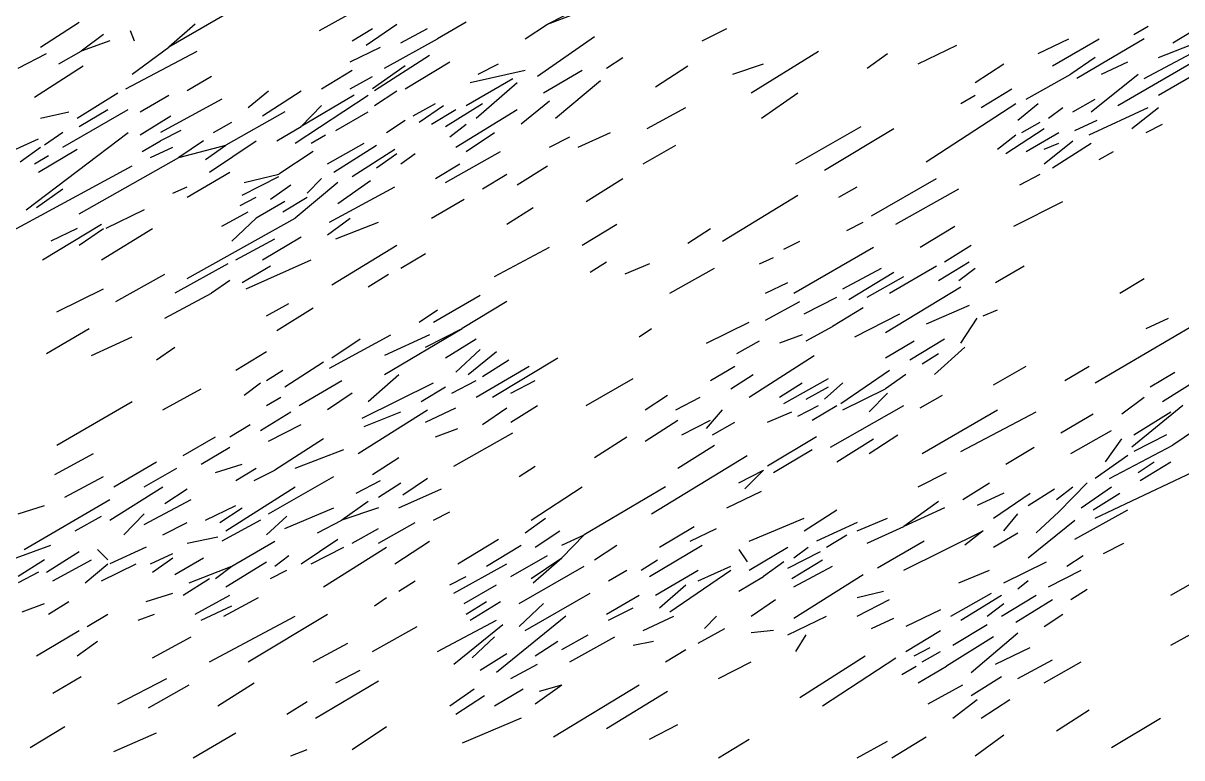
# Model space of a CAD drawing. Extents: x 0 to 599, y 0 to 600.
# Drawn here: x 108.6 to 212.7, y 0.2 to 66.2 of the extents above; entities that cross this region are included whole.
import ezdxf

# ---------------------------------------------------------------- set-up
doc = ezdxf.new("R2010")
doc.units = 0
doc.header["$MEASUREMENT"] = 0
doc.layers.add('LIMESTONE_FSET1', color=166, linetype='CONTINUOUS')

msp = doc.modelspace()

# ---------------------------------------------------------------- linework, layer by layer
at = {"layer": 'LIMESTONE_FSET1'}
for p, q in [((130.06, 68.89), (121.65, 64.02)), ((135.18, 65.52), (141.95, 69.27)), ((155.67, 66.08), (158.6, 67.58)), ((155.67, 66.08), (158.6, 67.21)), ((110.12, 64.02), (113.6, 66.27)), ((124.02, 66.08), (121.65, 64.02)), ((138.11, 64.59), (139.94, 65.71)), ((139.39, 64.21), (142.13, 66.08)), ((142.5, 64.4), (144.88, 65.71)), ((148.35, 66.27), (145.79, 64.77)), ((153.66, 64.77), (155.67, 66.08)), ((169.57, 64.59), (171.77, 65.71)), ((208.35, 65.15), (209.63, 65.9)), ((115.79, 65.15), (113.78, 63.65)), ((116.34, 64.59), (113.78, 63.65)), ((118.17, 65.52), (118.54, 64.59)), ((141.04, 62.15), (145.79, 64.77)), ((159.88, 64.96), (154.76, 61.4)), ((199.76, 63.46), (202.5, 64.77)), ((201.04, 62.34), (205.24, 64.77)), ((209.27, 64.77), (203.23, 61.22)), ((210.55, 63.09), (216.22, 65.34)), ((211.83, 64.4), (213.66, 65.52)), ((111.77, 62.53), (113.78, 63.65)), ((117.8, 60.28), (124.21, 63.65)), ((118.35, 61.59), (121.65, 64.02)), ((137.93, 62.71), (140.67, 64.02)), ((173.96, 59.91), (180, 63.65)), ((188.96, 62.53), (192.44, 64.21)), ((108.11, 62.15), (110.67, 63.46)), ((145.06, 63.28), (140.12, 60.09)), ((142.87, 60.28), (146.89, 62.71)), ((149.45, 61.59), (151.28, 62.53)), ((160.98, 62.15), (162.44, 63.09)), ((172.32, 61.59), (175.06, 62.53)), ((184.39, 62.15), (186.22, 63.46)), ((194.09, 60.84), (196.65, 62.53)), ((204.88, 63.09), (202.68, 61.59)), ((205.43, 61.59), (207.8, 62.71)), ((206.89, 58.78), (213.66, 62.71)), ((209.27, 61.22), (213.48, 63.46)), ((109.57, 59.53), (113.96, 62.34)), ((135.37, 60.28), (138.11, 61.97)), ((142.87, 62.34), (139.94, 60.28)), ((148.72, 60.84), (153.66, 61.97)), ((155.3, 59.91), (158.78, 61.97)), ((165.37, 60.47), (168.29, 62.34)), ((198.66, 59.34), (202.68, 61.59)), ((204.51, 58.22), (208.72, 61.59)), ((210.55, 59.72), (214.76, 62.15)), ((125.49, 61.4), (123.29, 60.09)), ((137.93, 60.28), (139.94, 61.4)), ((148.35, 58.78), (152.56, 61.22)), ((149.27, 57.66), (152.93, 60.84)), ((156.4, 57.66), (160.43, 61.03)), ((113.41, 57.66), (117.07, 59.91)), ((119.09, 58.22), (121.65, 59.72)), ((126.4, 59.34), (120.91, 56.35)), ((128.78, 58.6), (130.61, 60.09)), ((130.06, 57.85), (133.54, 60.09)), ((132.99, 55.41), (139.57, 59.72)), ((138.29, 59.72), (133.54, 56.91)), ((140.12, 58.78), (142.13, 60.09)), ((174.88, 57.66), (178.17, 59.91)), ((192.8, 58.97), (194.09, 59.72)), ((194.63, 58.6), (197.38, 60.28)), ((202.87, 58.22), (204.88, 59.34)), ((112.13, 55.04), (117.99, 58.41)), ((113.6, 56.91), (116.16, 58.41)), ((135.37, 58.78), (133.54, 56.91)), ((143.6, 57.85), (145.61, 58.97)), ((144.15, 57.29), (146.34, 58.78)), ((145.24, 57.1), (147.44, 58.41)), ((146.52, 56.91), (149.82, 58.97)), ((147.44, 55.04), (152.93, 58.41)), ((155.85, 59.16), (153.29, 57.1)), ((164.63, 56.72), (168.11, 58.6)), ((189.7, 53.73), (197.74, 58.97)), ((197.93, 57.47), (199.76, 58.97)), ((200.67, 57.66), (201.95, 58.6)), ((204.33, 56.16), (209.63, 58.6)), ((208.17, 56.72), (210.55, 58.6)), ((110.12, 57.66), (112.68, 58.22)), ((119.09, 56.16), (121.83, 57.85)), ((125.67, 56.35), (127.32, 57.29)), ((132.07, 58.22), (126.77, 55.23)), ((136.65, 56.54), (139.57, 58.22)), ((141.22, 56.35), (142.87, 57.47)), ((198.29, 56.35), (199.94, 57.29)), ((203.05, 56.54), (205.06, 57.47)), ((108.84, 49.42), (117.99, 56.35)), ((112.13, 56.35), (110.49, 55.23)), ((122.74, 56.54), (120.91, 55.6)), ((131.34, 55.6), (133.54, 56.91)), ((146.89, 55.98), (148.35, 57.1)), ((148.35, 54.66), (150.91, 56.35)), ((158.41, 55.04), (161.34, 56.35)), ((177.99, 53.54), (183.84, 56.91)), ((180.55, 52.98), (186.77, 56.72)), ((196.83, 54.48), (200.3, 56.72)), ((198.66, 54.66), (201.59, 56.35)), ((209.45, 56.35), (210.91, 57.1)), ((105, 53.54), (109.94, 55.79)), ((119.27, 54.66), (120.91, 55.6)), ((124.76, 55.6), (122.56, 54.1)), ((122.56, 54.1), (126.77, 55.23)), ((124.94, 53.92), (126.77, 55.23)), ((125.3, 52.79), (129.51, 55.6)), ((134.45, 55.41), (135.73, 56.16)), ((135.91, 53.54), (139.21, 55.41)), ((136.46, 52.79), (140.3, 55.23)), ((155.85, 55.04), (157.68, 55.98)), ((164.27, 53.54), (167.2, 55.23)), ((196.1, 54.85), (197.74, 56.16)), ((200.3, 53.54), (202.87, 55.6)), ((200.3, 54.85), (201.59, 55.41)), ((201.04, 53.17), (204.51, 55.41)), ((108.29, 53.73), (110.12, 55.04)), ((109.57, 53.54), (110.85, 54.29)), ((109.94, 52.79), (113.41, 54.85)), ((120, 54.1), (122.01, 55.04)), ((134.63, 54.66), (131.52, 52.61)), ((138.11, 52.42), (141.95, 54.85)), ((140.3, 53.17), (142.13, 54.48)), ((142.5, 53.54), (143.78, 54.48)), ((146.52, 51.86), (151.46, 54.66)), ((205.24, 53.92), (206.52, 54.66)), ((105.18, 46.24), (118.35, 53.35)), ((113.6, 49.05), (122.56, 54.1)), ((145.61, 52.23), (147.8, 53.54)), ((152.93, 51.67), (155.67, 53.35)), ((123.29, 50.55), (127.13, 52.79)), ((128.23, 50.73), (131.52, 52.42)), ((128.41, 51.86), (131.52, 52.61)), ((135.37, 52.23), (134.09, 50.92)), ((136.83, 49.98), (139.76, 52.04)), ((149.82, 51.29), (152.01, 52.61)), ((159.15, 50.17), (162.44, 52.23)), ((184.76, 48.86), (190.61, 52.23)), ((198.11, 51.67), (199.94, 52.61)), ((109.76, 49.61), (112.13, 51.29)), ((122.01, 50.92), (123.29, 51.48)), ((130.79, 50.36), (132.62, 51.67)), ((136.83, 51.86), (132.99, 48.67)), ((136.1, 48.3), (141.95, 51.48)), ((181.83, 50.55), (183.48, 51.48)), ((186.95, 48.11), (192.62, 51.29)), ((128.05, 49.8), (129.51, 50.55)), ((132.07, 50.17), (129.51, 48.67)), ((131.89, 49.24), (134.09, 50.55)), ((145.24, 48.67), (148.17, 50.36)), ((171.4, 46.61), (178.17, 50.73)), ((197.56, 47.93), (201.95, 50.17)), ((119.45, 49.42), (115.98, 47.74)), ((126.4, 47.93), (128.78, 49.24)), ((152.01, 48.11), (154.39, 49.61)), ((110.3, 44.93), (115.61, 48.11)), ((123.29, 43.24), (132.99, 48.67)), ((127.32, 46.61), (129.51, 48.67)), ((135.91, 47.18), (137.93, 48.67)), ((136.65, 46.8), (140.49, 48.3)), ((158.78, 46.24), (161.89, 48.11)), ((182.56, 47.55), (184.02, 48.3)), ((189.15, 46.05), (192.26, 47.93)), ((113.41, 47.74), (111.04, 46.61)), ((113.6, 46.24), (115.79, 47.74)), ((115.61, 44.93), (120.18, 47.74)), ((130.06, 44.93), (133.54, 46.99)), ((168.29, 46.43), (170.3, 47.74)), ((127.68, 44.93), (131.16, 46.8)), ((136.28, 42.68), (142.13, 46.24)), ((150.91, 43.43), (155.85, 46.05)), ((176.89, 45.87), (178.35, 46.61)), ((177.8, 41.93), (184.94, 46.05)), ((191.34, 44.74), (193.72, 46.24)), ((128.6, 42.31), (134.45, 44.93)), ((142.5, 44.18), (144.7, 45.49)), ((174.7, 44.56), (175.98, 45.12)), ((126.95, 44.56), (122.2, 41.93)), ((128.23, 42.87), (130.79, 44.37)), ((159.51, 43.81), (160.98, 44.74)), ((164.82, 44.56), (162.62, 43.62)), ((166.65, 41.93), (170.67, 44.18)), ((182.2, 42.31), (185.67, 44.18)), ((182.74, 41.37), (186.77, 43.81)), ((186.4, 41.93), (190.61, 44.37)), ((190.79, 43.06), (193.54, 44.74)), ((192.62, 43.06), (194.09, 44.18)), ((195.91, 42.87), (198.48, 44.37)), ((116.89, 41.19), (121.28, 43.62)), ((127.13, 43.06), (125.49, 41.93)), ((139.57, 42.5), (141.4, 43.62)), ((175.24, 41.93), (177.26, 42.87)), ((184.39, 41.56), (187.68, 43.43)), ((207.07, 41.93), (209.27, 43.24)), ((111.59, 40.25), (115.79, 42.31)), ((121.28, 39.69), (125.49, 41.93)), ((145.43, 39.31), (149.63, 41.75)), ((186.04, 38.38), (192.8, 42.5)), ((130.43, 39.88), (132.44, 41)), ((131.34, 38.56), (134.63, 40.62)), ((152.01, 41.19), (147.99, 38.75)), ((175.24, 39.5), (178.35, 41.19)), ((178.72, 40.06), (181.65, 41.56)), ((184.02, 40.62), (181.28, 38.94)), ((193.54, 40.81), (189.7, 39.13)), ((144.15, 39.31), (145.79, 40.44)), ((183.29, 38), (187.32, 40.06)), ((192.8, 37.44), (194.27, 39.69)), ((194.82, 39.88), (196.1, 40.44)), ((209.45, 38.75), (211.46, 39.69)), ((110.67, 36.51), (114.51, 38.75)), ((141.04, 34.63), (147.99, 38.75)), ((144.7, 37.07), (147.99, 38.75)), ((163.9, 38), (165, 38.75)), ((169.94, 37.44), (173.78, 39.31)), ((178.9, 37.63), (181.28, 38.94)), ((204.88, 33.88), (213.84, 39.13)), ((114.7, 36.32), (118.35, 38)), ((136.1, 35.19), (141.59, 38.19)), ((136.28, 36.13), (138.84, 37.82)), ((145.06, 38.19), (141.04, 36.32)), ((146.52, 36.13), (149.27, 37.82)), ((172.68, 36.51), (174.7, 37.63)), ((178.54, 38.19), (176.52, 37.44)), ((186.04, 36.13), (188.6, 37.63)), ((188.23, 35.94), (191.34, 37.82)), ((120.55, 35.94), (122.2, 37.07)), ((127.68, 35.01), (130.43, 36.69)), ((147.44, 34.82), (149.63, 36.88)), ((148.54, 34.63), (151.1, 36.69)), ((189.33, 35.57), (190.79, 36.51)), ((193.17, 37.07), (190.43, 34.63)), ((132.07, 33.51), (135.55, 35.76)), ((149.82, 34.45), (152.2, 35.94)), ((150.73, 32.57), (156.59, 36.13)), ((173.78, 32.57), (179.63, 36.32)), ((130.43, 34.07), (131.89, 35.01)), ((139.57, 32.2), (142.32, 34.63)), ((149.27, 32.57), (154.02, 35.38)), ((170.3, 34.07), (172.5, 35.38)), ((172.13, 33.32), (174.15, 34.63)), ((182.01, 32.01), (186.4, 35.01)), ((187.87, 34.63), (186.04, 33.32)), ((195.73, 33.7), (198.66, 35.38)), ((202.13, 34.07), (204.33, 35.38)), ((209.82, 33.51), (212.01, 34.82)), ((121.1, 31.45), (124.57, 33.32)), ((128.41, 32.76), (129.88, 33.88)), ((133.35, 31.83), (137.2, 34.07)), ((139.02, 30.7), (145.43, 33.88)), ((144.33, 32.2), (146.52, 33.51)), ((147.07, 32.95), (149.27, 34.07)), ((152.38, 32.95), (154.57, 34.07)), ((159.15, 31.83), (163.35, 34.26)), ((176.52, 32.57), (178.54, 33.88)), ((176.89, 32.01), (180.91, 34.26)), ((178.9, 32.39), (180.91, 33.51)), ((180.55, 32.39), (182.2, 33.88)), ((182.2, 31.45), (186.04, 33.32)), ((210.91, 32.2), (214.21, 34.26)), ((130.43, 31.83), (131.71, 32.57)), ((138.11, 32.95), (135.91, 31.45)), ((164.45, 31.45), (166.46, 32.76)), ((167.2, 31.45), (169.39, 32.57)), ((184.57, 31.26), (186.22, 32.95)), ((189.15, 31.64), (191.16, 32.76)), ((207.26, 31.08), (209.27, 32.57)), ((111.59, 28.27), (118.35, 32.2)), ((129.88, 29.58), (132.62, 31.26)), ((138.66, 27.52), (144.88, 31.45)), ((139.21, 29.95), (142.5, 31.26)), ((144.7, 30.33), (147.44, 31.64)), ((149.82, 30.14), (152.01, 31.64)), ((152.38, 30.33), (154.76, 31.83)), ((169.94, 29.77), (171.4, 31.45)), ((175.43, 30.33), (177.62, 31.26)), ((178.17, 30.89), (180, 31.83)), ((179.45, 30.51), (181.65, 31.83)), ((181.1, 28.08), (187.68, 31.83)), ((189.33, 27.52), (196.1, 31.45)), ((192.8, 27.71), (199.57, 31.26)), ((212.74, 31.83), (208.17, 28.08)), ((208.35, 29.2), (211.65, 31.26)), ((164.45, 28.64), (167.38, 30.51)), ((167.74, 29.2), (170.3, 30.51)), ((170.49, 29.2), (172.5, 30.33)), ((201.77, 29.39), (204.7, 31.08)), ((215.12, 30.51), (211.83, 28.27)), ((127.13, 29.02), (128.96, 30.14)), ((130.61, 28.64), (133.54, 30.14)), ((145.61, 29.02), (147.62, 29.77)), ((147.26, 26.4), (152.56, 29.39)), ((184.57, 27.52), (187.13, 29.2)), ((202.68, 27.52), (206.34, 29.58)), ((211.28, 29.2), (208.35, 27.71)), ((122.93, 27.33), (125.85, 29.02)), ((135.55, 28.83), (131.16, 26.02)), ((159.88, 27.15), (162.8, 29.02)), ((167.38, 26.21), (170.67, 28.27)), ((179.82, 29.02), (175.43, 26.4)), ((181.65, 26.77), (184.94, 28.83)), ((205.79, 26.77), (207.26, 28.83)), ((206.16, 25.27), (211.83, 28.27)), ((111.4, 25.65), (114.88, 27.52)), ((124.57, 26.58), (127.13, 28.08)), ((132.99, 26.21), (137.38, 27.89)), ((139.94, 25.65), (142.32, 27.15)), ((165, 22.09), (173.6, 27.33)), ((175.98, 25.83), (179.45, 27.89)), ((196.83, 26.58), (199.39, 28.08)), ((207.8, 27.33), (204.88, 25.27)), ((116.71, 24.52), (120.55, 26.77)), ((119.45, 24.52), (122.38, 26.21)), ((125.85, 25.83), (128.23, 26.58)), ((127.68, 25.09), (129.51, 26.21)), ((129.33, 25.09), (131.16, 26.02)), ((153.11, 25.46), (154.57, 26.4)), ((172.87, 24.9), (175.06, 26.02)), ((173.41, 24.34), (175.06, 26.02)), ((204.88, 21.72), (214.76, 26.4)), ((208.72, 25.83), (210.18, 26.77)), ((208.9, 25.09), (211.65, 26.77)), ((112.32, 23.59), (115.79, 25.46)), ((130.61, 22.09), (136.46, 25.46)), ((138.48, 23.96), (140.67, 25.09)), ((144.88, 25.27), (142.68, 23.78)), ((188.96, 24.52), (191.52, 25.83)), ((116.34, 21.53), (121.1, 24.52)), ((121.28, 23.03), (123.29, 24.34)), ((126.77, 20.59), (132.99, 24.52)), ((140.49, 23.59), (142.5, 24.9)), ((142.32, 22.65), (146.16, 24.34)), ((154.21, 21.53), (158.78, 24.52)), ((166.28, 24.52), (158.96, 20.22)), ((171.77, 22.65), (174.88, 24.15)), ((192.99, 23.4), (195.37, 24.9)), ((196.65, 23.96), (194.27, 22.84)), ((195.73, 21.72), (199.02, 23.96)), ((198.84, 22.84), (201.22, 24.34)), ((201.4, 23.4), (202.87, 24.52)), ((204.15, 24.9), (201.59, 22.28)), ((203.6, 22.65), (206.34, 24.52)), ((204.7, 22.46), (207.07, 23.96)), ((108.66, 18.91), (116.34, 23.4)), ((119.45, 21.15), (123.66, 23.4)), ((139.57, 23.21), (137.2, 21.53)), ((190.79, 23.21), (187.68, 20.97)), ((108.11, 22.09), (110.49, 22.84)), ((113.23, 20.59), (115.61, 21.9)), ((117.62, 20.22), (119.45, 22.09)), ((124.94, 21.53), (127.68, 22.84)), ((126.22, 21.34), (128.23, 22.65)), ((130.43, 20.22), (132.26, 21.9)), ((132.07, 20.78), (136.46, 22.65)), ((140.49, 22.65), (137.2, 21.53)), ((145.43, 21.53), (146.89, 22.28)), ((178.72, 20.59), (181.65, 22.46)), ((191.34, 22.65), (187.68, 20.97)), ((196.65, 20.59), (197.93, 22.09)), ((199.57, 20.41), (201.59, 22.28)), ((203.05, 19.84), (207.8, 22.46)), ((121.1, 20.22), (123.29, 21.34)), ((129.88, 21.53), (126.4, 19.66)), ((135, 20.41), (137.2, 21.53)), ((140.49, 19.47), (143.78, 21.34)), ((153.66, 20.41), (155.49, 21.72)), ((165.73, 19.1), (168.84, 20.97)), ((173.78, 19.66), (178.72, 21.72)), ((183.48, 21.34), (179.82, 19.66)), ((183.48, 20.59), (186.22, 21.72)), ((184.39, 19.47), (187.68, 20.97)), ((198.84, 18.16), (203.05, 21.53)), ((123.29, 19.47), (126.04, 20.03)), ((133.54, 17.6), (136.83, 19.84)), ((138.11, 19.47), (140.49, 20.78)), ((147.62, 17.6), (151.28, 19.84)), ((154.57, 19.1), (156.77, 20.59)), ((156.95, 19.28), (158.96, 20.22)), ((156.95, 18.16), (158.96, 20.22)), ((168.48, 19.66), (170.85, 20.78)), ((180.73, 19.1), (182.56, 20.22)), ((187.68, 17.04), (194.82, 20.59)), ((194.82, 20.59), (193.17, 19.28)), ((195.73, 19.1), (197.93, 20.41)), ((107.93, 18.16), (111.04, 19.28)), ((115.24, 18.91), (116.16, 17.97)), ((119.63, 19.1), (116.34, 17.6)), ((127.32, 17.41), (131.16, 19.66)), ((134.45, 17.6), (137.38, 19.1)), ((135.55, 15.54), (141.22, 19.1)), ((141.95, 17.6), (145.06, 19.66)), ((150.18, 17.41), (153.29, 19.28)), ((159.88, 17.97), (161.89, 19.28)), ((164.82, 16.47), (169.57, 19.28)), ((172.87, 18.91), (173.6, 17.78)), ((173.78, 17.04), (177.26, 19.1)), ((177.8, 18.16), (179.09, 19.1)), ((189.51, 19.66), (185.3, 17.22)), ((205.61, 18.53), (207.44, 19.47)), ((211.65, 14.79), (219.88, 19.47)), ((110.49, 17.97), (108.11, 16.47)), ((110.67, 16.85), (113.6, 18.72)), ((111.22, 16.1), (114.7, 17.97)), ((120, 17.6), (122.01, 18.53)), ((120.18, 16.85), (122.01, 18.16)), ((122.2, 16.66), (124.76, 18.16)), ((126.77, 15.54), (130.43, 17.78)), ((131.16, 17.41), (132.44, 18.35)), ((152.38, 16.47), (155.67, 18.35)), ((154.21, 16.29), (156.95, 18.16)), ((154.39, 15.91), (156.95, 18.16)), ((164.09, 17.04), (165.55, 17.97)), ((176.89, 17.78), (175.06, 16.47)), ((177.26, 17.22), (180.18, 18.72)), ((177.62, 16.29), (180.37, 17.97)), ((196.65, 15.91), (200.49, 17.78)), ((202.32, 17.41), (203.78, 18.35)), ((109.94, 16.85), (108.11, 15.91)), ((114.15, 15.91), (116.16, 17.6)), ((115.61, 16.1), (118.72, 17.6)), ((123.48, 15.91), (127.32, 17.41)), ((125.85, 16.29), (127.32, 17.41)), ((130.79, 16.29), (132.26, 17.04)), ((147.26, 14.98), (152.01, 17.6)), ((153.11, 14.04), (158.96, 17.41)), ((161.16, 16.1), (162.8, 17.04)), ((165.37, 14.79), (169.21, 17.04)), ((166.65, 13.29), (172.13, 17.04)), ((169.21, 16.1), (172.13, 17.41)), ((177.8, 15.54), (181.28, 17.41)), ((177.8, 12.73), (184.02, 16.66)), ((192.62, 15.91), (195.37, 17.04)), ((200.67, 15.54), (203.6, 17.04)), ((122.93, 14.79), (125.3, 16.29)), ((142.32, 15.16), (143.78, 16.1)), ((146.89, 15.73), (148.35, 16.47)), ((148.17, 14.04), (151.1, 15.73)), ((165.73, 13.67), (168.11, 15.73)), ((172.87, 15.16), (175.06, 16.47)), ((198.84, 16.1), (197.93, 15.35)), ((119.63, 14.23), (122.01, 14.98)), ((124.02, 13.1), (127.13, 14.79)), ((126.59, 12.92), (129.7, 14.6)), ((140.12, 13.85), (141.22, 14.6)), ((153.66, 11.61), (159.51, 14.98)), ((160.98, 13.1), (163.9, 14.79)), ((183.48, 14.6), (185.85, 15.16)), ((191.89, 12.92), (195.55, 14.98)), ((192.8, 12.54), (196.46, 14.79)), ((196.46, 12.92), (199.57, 14.79)), ((202.68, 14.41), (204.15, 15.35)), ((108.48, 13.29), (110.49, 14.04)), ((110.85, 13.1), (112.68, 14.23)), ((124.57, 12.54), (127.32, 13.85)), ((148.35, 13.1), (150.18, 14.23)), ((148.72, 12.54), (151.46, 14.23)), ((153.11, 11.98), (155.3, 14.04)), ((161.16, 12.54), (163.35, 13.67)), ((173.96, 12.92), (176.16, 14.41)), ((183.48, 12.92), (186.4, 14.41)), ((195.18, 12.92), (196.65, 14.04)), ((197.74, 12.36), (201.04, 14.41)), ((114.33, 11.98), (116.16, 13.1)), ((118.9, 12.54), (120.37, 13.1)), ((125.3, 8.8), (132.99, 12.92)), ((128.78, 8.8), (135.91, 13.1)), ((145.79, 9.73), (151.1, 12.54)), ((157.32, 12.92), (151.1, 7.86)), ((164.27, 11.61), (167.01, 12.92)), ((169.76, 11.79), (170.85, 12.92)), ((177.26, 11.23), (180.73, 12.92)), ((184.76, 11.79), (186.77, 12.73)), ((190.98, 13.48), (187.87, 11.98)), ((200.3, 11.98), (201.95, 13.1)), ((211.65, 10.3), (216.04, 12.73)), ((109.76, 9.36), (113.6, 11.61)), ((139.94, 9.73), (143.96, 11.98)), ((147.26, 8.61), (151.65, 12.17)), ((169.21, 10.48), (171.59, 11.79)), ((175.98, 11.61), (173.96, 11.42)), ((187.87, 9.73), (190.98, 11.61)), ((192.07, 10.3), (195.18, 12.17)), ((113.41, 9.36), (115.24, 10.67)), ((120.18, 9.17), (123.66, 11.05)), ((134.63, 8.8), (137.74, 10.48)), ((148.9, 9.17), (150.91, 11.05)), ((154.57, 9.36), (156.59, 10.67)), ((156.95, 9.92), (159.33, 11.23)), ((157.68, 8.8), (161.71, 11.05)), ((163.35, 10.3), (165.18, 10.67)), ((177.99, 9.73), (178.9, 11.23)), ((195.73, 11.05), (191.52, 8.42)), ((193.72, 7.86), (197.93, 11.42)), ((149.63, 8.05), (152.01, 9.55)), ((166.28, 8.8), (168.11, 9.92)), ((188.6, 9.36), (190.06, 10.11)), ((189.33, 8.8), (190.98, 9.73)), ((195.91, 8.61), (199.02, 10.11)), ((152.38, 7.3), (154.76, 8.61)), ((171.04, 7.3), (173.96, 8.8)), ((178.35, 5.62), (184.21, 9.36)), ((180.37, 4.87), (186.95, 9.17)), ((187.5, 7.68), (188.78, 8.42)), ((188.96, 6.93), (191.52, 8.42)), ((197.93, 7.3), (201.04, 8.99)), ((200.3, 6.93), (203.6, 8.8)), ((111.22, 5.99), (113.78, 7.49)), ((117.07, 5.05), (121.46, 7.3)), ((136.65, 6.93), (138.84, 8.05)), ((193.72, 5.8), (196.46, 7.49)), ((119.82, 4.68), (123.48, 6.74)), ((126.04, 4.87), (129.33, 6.93)), ((134.82, 3.74), (140.49, 7.11)), ((146.89, 4.87), (149.09, 6.37)), ((150.91, 4.87), (153.48, 6.37)), ((154.57, 5.05), (156.95, 6.74)), ((154.94, 6.18), (156.95, 6.74)), ((156.22, 2.06), (163.9, 6.74)), ((189.88, 5.05), (192.99, 6.74)), ((132.26, 4.12), (134.09, 5.24)), ((147.44, 4.12), (150, 5.8)), ((160.98, 2.81), (166.46, 6.18)), ((192.07, 3.74), (194.27, 5.43)), ((194.63, 3.74), (197.2, 5.43)), ((201.4, 2.62), (204.33, 4.49)), ((153.29, 3.74), (147.99, 1.5)), ((164.82, 1.87), (167.38, 3.18)), ((206.34, 1.12), (210.73, 3.74)), ((109.21, 1.12), (112.32, 3)), ((116.71, 0.75), (120.55, 2.43)), ((123.84, 0.19), (127.68, 2.43)), ((138.11, 0.94), (141.22, 3)), ((194.09, 0.37), (196.65, 2.25)), ((171.04, 0.19), (173.78, 1.87)), ((183.48, 0.19), (186.22, 1.68)), ((186.59, 0.19), (189.7, 2.06)), ((132.62, 0.37), (134.09, 0.94))]:
    msp.add_line(p, q, dxfattribs=at)

doc.saveas('drawing.dxf')
